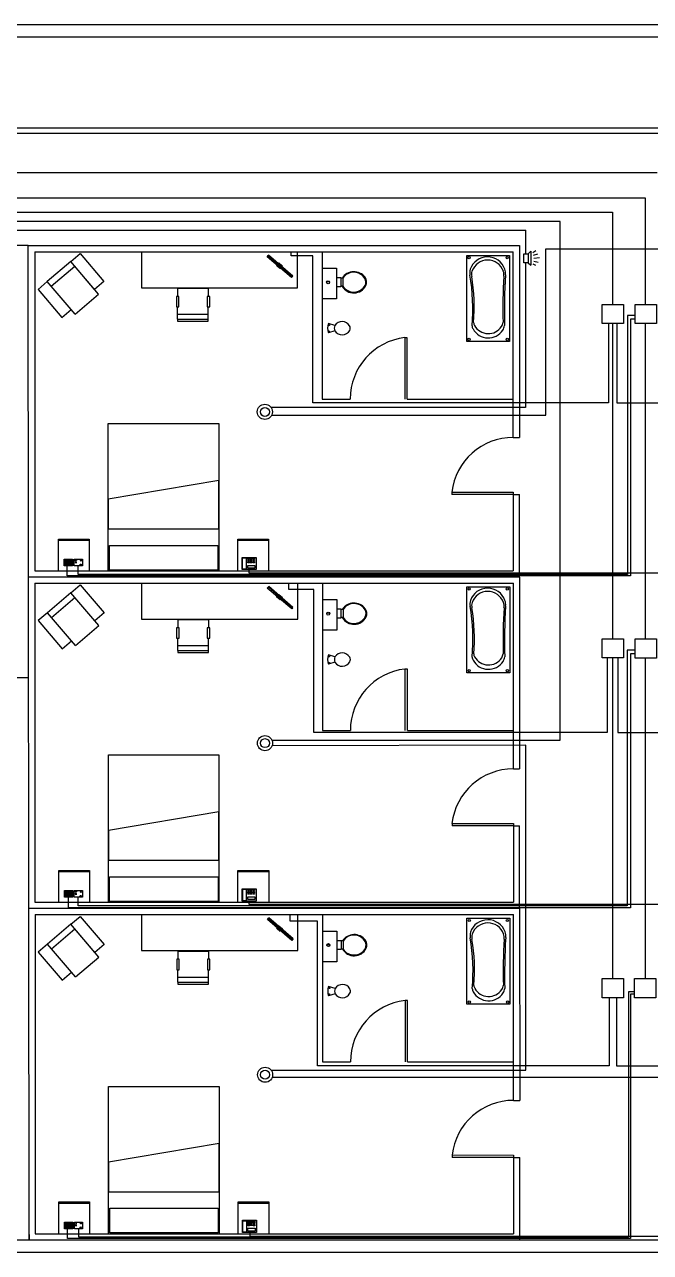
# Model space of a CAD drawing. Header units: millimetres. Extents: x -394 to 2856, y -285 to 1904.
# Drawn here: x 941 to 1912, y 0 to 1904 of the extents above; entities that cross this region are included whole.
import ezdxf

# ---------------------------------------------------------------- set-up
doc = ezdxf.new("R2010")
doc.units = ezdxf.units.MM
for name, color, linetype in [("Alarma d'incendis", 1, 'Continuous'), ('Antena', 2, 'Continuous'), ('Megafonía', 3, 'Continuous'), ('Teléfons', 4, 'Continuous')]:
    doc.layers.add(name, color=color, linetype=linetype)

msp = doc.modelspace()

# ---------------------------------------------------------------- linework, layer by layer
for p, q in [((0, 1904.2), (2856.3, 1904.2)), ((19, 1885.2), (2837.3, 1885.2)), ((946.9, 1561.5), (488.3, 1561.5)), ((948.2, 19), (946.9, 1561.5)), ((946.9, 1561.5), (1708.6, 1561.5)), ((1708.6, 1561.5), (1708.6, 1263.8)), ((956.9, 1551.9), (1699.1, 1551.9)), ((956.9, 1551.9), (956.9, 1056.8)), ((1012.7, 1536.9), (1027.2, 1549.2)), ((1027.2, 1549.2), (1064.2, 1505.7)), ((1122.3, 1551.9), (1122.3, 1496.1)), ((1364.5, 1496.1), (1364.5, 1551.9)), ((1402.9, 1551.9), (1402.9, 1323.4)), ((1626.8, 1412.9), (1626.8, 1546.2)), ((1626.8, 1546.2), (1693.4, 1546.2)), ((1693.4, 1546.2), (1693.4, 1412.9)), ((1699.1, 1263.8), (1699.1, 1551.9)), ((1012.7, 1536.9), (976.4, 1506)), ((982.6, 1498.7), (1018.9, 1529.6)), ((1049.7, 1493.4), (1012.7, 1536.9)), ((1055.9, 1486.1), (1012.7, 1536.9)), ((1402.9, 1526.4), (1425, 1526.4)), ((1425, 1526.4), (1425, 1478.9)), ((976.4, 1506), (962, 1493.6)), ((1019.7, 1455.2), (976.4, 1506)), ((1064.2, 1505.7), (1049.7, 1493.4)), ((1409.9, 1505.7), (1414, 1505.7)), ((1425, 1512), (1431.6, 1512)), ((1431.6, 1512), (1431.6, 1497.6)), ((1434.8, 1511), (1431.6, 1511)), ((1434.8, 1511), (1434.8, 1498.4)), ((962, 1493.6), (999, 1450.1)), ((1019.7, 1455.2), (1055.9, 1486.1)), ((1122.3, 1496.1), (1364.5, 1496.1)), ((1226, 1494.8), (1178.4, 1494.8)), ((1178.4, 1494.8), (1178.4, 1482.7)), ((1226, 1494.8), (1226, 1482.7)), ((1431.6, 1497.6), (1425, 1497.6)), ((1434.8, 1498.4), (1431.6, 1498.4)), ((1180.6, 1482.7), (1176.7, 1482.7)), ((1176.7, 1482.7), (1176.7, 1466.5)), ((1176.7, 1466.5), (1180.6, 1466.5)), ((1178.4, 1447.2), (1178.4, 1466.5)), ((1180.6, 1466.5), (1180.6, 1482.7)), ((1228.2, 1482.7), (1224.3, 1482.7)), ((1224.3, 1482.7), (1224.3, 1466.5)), ((1224.3, 1466.5), (1228.2, 1466.5)), ((1226, 1447.2), (1226, 1466.5)), ((1228.2, 1466.5), (1228.2, 1482.7)), ((1425, 1478.9), (1402.9, 1478.9)), ((999, 1450.1), (1013.5, 1462.5)), ((1178.4, 1455), (1226, 1455)), ((1178.4, 1447.2), (1226, 1447.2)), ((1178.4, 1447.2), (1178.4, 1444.3)), ((1178.4, 1444.3), (1226, 1444.3)), ((1226, 1444.3), (1226, 1447.2)), ((1422.3, 1437.5), (1412.3, 1440.5)), ((1422.3, 1429.1), (1412.3, 1426)), ((1530.9, 1418.6), (1530.9, 1323.4)), ((1534.7, 1418.6), (1530.9, 1418.6)), ((1534.7, 1323.4), (1534.7, 1418.6)), ((1693.4, 1412.9), (1626.8, 1412.9)), ((1402.9, 1323.4), (1446.3, 1323.4)), ((1534.7, 1323.4), (1699.3, 1323.4)), ((1070.9, 1056.8), (1070.9, 1285.4)), ((1070.9, 1285.4), (1242.3, 1285.4)), ((1242.3, 1285.4), (1242.3, 1056.8)), ((1699.1, 1263.8), (1708.6, 1263.8)), ((1242.3, 1197.1), (1070.9, 1168)), ((1242.3, 1122), (1242.3, 1197.1)), ((1070.9, 1168), (1070.9, 1122)), ((1603.9, 1179.2), (1603.9, 1175.3)), ((1603.9, 1179.2), (1699.1, 1179.1)), ((1699.1, 1175.3), (1603.9, 1175.3)), ((1699.1, 1179.1), (1699.1, 1056.8)), ((1699.1, 1175.3), (1708.6, 1175.3)), ((1708.6, 1047.3), (1708.6, 1175.3)), ((993.8, 1104.5), (993.8, 1106.4)), ((993.8, 1106.4), (1041.4, 1106.4)), ((993.8, 1056.8), (993.8, 1104.5)), ((993.8, 1104.5), (1041.4, 1104.5)), ((1041.4, 1106.4), (1041.4, 1104.5)), ((1041.4, 1104.5), (1041.4, 1056.8)), ((1070.9, 1122), (1242.3, 1122)), ((1271.9, 1104.5), (1271.9, 1106.4)), ((1271.9, 1106.4), (1319.5, 1106.4)), ((1271.9, 1056.8), (1271.9, 1104.5)), ((1271.9, 1104.5), (1319.5, 1104.5)), ((1319.5, 1106.4), (1319.5, 1104.5)), ((1319.5, 1104.5), (1319.5, 1056.8)), ((1072.7, 1058.2), (1072.7, 1096.5)), ((1072.7, 1096.5), (1241.1, 1096.5)), ((1241.1, 1096.5), (1241.1, 1058.2)), ((1708.6, 1047.3), (947.4, 1047.3)), ((956.9, 1056.8), (1699.1, 1056.8)), ((1241.1, 1058.2), (1073.1, 1058.2)), ((1708.6, 1047.3), (1708.8, 749.9)), ((957.1, 1038.1), (1699.3, 1038.1)), ((957.1, 1038.1), (957.1, 543)), ((1012.9, 1023), (1027.4, 1035.3)), ((1027.4, 1035.3), (1064.4, 991.9)), ((1122.5, 1038.1), (1122.5, 982.3)), ((1364.7, 982.3), (1364.7, 1038.1)), ((1403.1, 1038.1), (1403.1, 809.6)), ((1626.9, 899.1), (1626.9, 1032.4)), ((1626.9, 1032.4), (1693.6, 1032.4)), ((1693.6, 1032.4), (1693.6, 899.1)), ((1699.3, 749.9), (1699.3, 1038.1)), ((1012.9, 1023), (976.6, 992.1)), ((982.8, 984.9), (1019, 1015.7)), ((1049.9, 979.5), (1012.9, 1023)), ((1056.1, 972.3), (1012.9, 1023)), ((1403.1, 1012.5), (1425.2, 1012.5)), ((1425.2, 1012.5), (1425.2, 965.1)), ((976.6, 992.1), (962.2, 979.8)), ((1019.9, 941.4), (976.6, 992.1)), ((1064.4, 991.9), (1049.9, 979.5)), ((1410.1, 991.8), (1414.2, 991.9)), ((1425.2, 998.1), (1431.8, 998.1)), ((1431.8, 998.1), (1431.8, 983.7)), ((1435, 997.1), (1431.8, 997.1)), ((1435, 997.1), (1435, 984.5)), ((962.2, 979.8), (999.2, 936.3)), ((1019.9, 941.4), (1056.1, 972.3)), ((1122.5, 982.3), (1364.7, 982.3)), ((1226.2, 980.9), (1178.6, 980.9)), ((1178.6, 980.9), (1178.6, 968.9)), ((1226.2, 980.9), (1226.2, 968.9)), ((1431.8, 983.7), (1425.2, 983.7)), ((1435, 984.5), (1431.8, 984.5)), ((1180.8, 968.9), (1176.9, 968.9)), ((1176.9, 968.9), (1176.9, 952.7)), ((1176.9, 952.7), (1180.8, 952.7)), ((1178.6, 933.3), (1178.6, 952.7)), ((1180.8, 952.7), (1180.8, 968.9)), ((1228.4, 968.9), (1224.5, 968.9)), ((1224.5, 968.9), (1224.5, 952.7)), ((1224.5, 952.7), (1228.4, 952.7)), ((1226.2, 933.3), (1226.2, 952.7)), ((1228.4, 952.7), (1228.4, 968.9)), ((1425.2, 965.1), (1403.1, 965.1)), ((999.2, 936.3), (1013.7, 948.6)), ((1178.6, 941.1), (1226.2, 941.1)), ((1178.6, 933.3), (1226.2, 933.3)), ((1178.6, 933.3), (1178.6, 930.5)), ((1226.2, 930.5), (1226.2, 933.3)), ((1178.6, 930.5), (1226.2, 930.5)), ((1422.5, 923.6), (1412.5, 926.7)), ((1422.5, 915.2), (1412.5, 912.2)), ((1531.1, 904.8), (1531.1, 809.6)), ((1534.9, 904.8), (1531.1, 904.8)), ((1534.9, 809.6), (1534.9, 904.8)), ((1693.6, 899.1), (1626.9, 899.1)), ((488.3, 891.2), (947.5, 891.5)), ((1403.1, 809.6), (1446.5, 809.6)), ((1534.9, 809.6), (1699.5, 809.6)), ((1071.1, 543), (1071.1, 771.5)), ((1071.1, 771.5), (1242.5, 771.5)), ((1242.5, 771.5), (1242.5, 543)), ((1699.3, 749.9), (1708.8, 749.9)), ((1242.5, 683.2), (1071.1, 654.1)), ((1242.5, 608.2), (1242.5, 683.2)), ((1071.1, 654.1), (1071.1, 608.2)), ((1604.1, 665.3), (1604.1, 661.5)), ((1604.1, 665.3), (1699.3, 665.3)), ((1699.3, 661.5), (1604.1, 661.5)), ((1699.3, 665.3), (1699.3, 543)), ((1699.3, 661.5), (1708.8, 661.5)), ((1708.9, 533.2), (1708.8, 661.5)), ((994, 590.6), (994, 592.5)), ((994, 592.5), (1041.6, 592.5)), ((994, 543), (994, 590.6)), ((994, 590.6), (1041.6, 590.6)), ((1041.6, 592.5), (1041.6, 590.6)), ((1041.6, 590.6), (1041.6, 543)), ((1071.1, 608.2), (1242.5, 608.2)), ((1272.1, 590.6), (1272.1, 592.5)), ((1272.1, 592.5), (1319.7, 592.5)), ((1272.1, 543), (1272.1, 590.6)), ((1272.1, 590.6), (1319.7, 590.6)), ((1319.7, 592.5), (1319.7, 590.6)), ((1319.7, 590.6), (1319.7, 543)), ((1072.9, 544.3), (1072.9, 582.6)), ((1072.9, 582.6), (1241.3, 582.6)), ((1241.3, 582.6), (1241.3, 544.3)), ((1708.9, 533.2), (947.8, 533.2)), ((957.1, 543), (1699.3, 543)), ((1241.3, 544.3), (1073.3, 544.3)), ((1708.9, 533.2), (1709, 235.8)), ((957.3, 523.9), (1699.5, 523.9)), ((957.3, 523.9), (957.3, 28.8)), ((1013.1, 508.9), (1027.6, 521.2)), ((1027.6, 521.2), (1064.6, 477.7)), ((1122.7, 523.9), (1122.7, 468.1)), ((1364.9, 468.1), (1364.9, 523.9)), ((1403.3, 523.9), (1403.3, 295.4)), ((1627.1, 384.9), (1627.1, 518.2)), ((1627.1, 518.2), (1693.8, 518.2)), ((1693.8, 518.2), (1693.8, 384.9)), ((1699.5, 235.8), (1699.5, 523.9)), ((1013.1, 508.9), (976.8, 478)), ((983, 470.7), (1019.2, 501.6)), ((1050.1, 465.4), (1013.1, 508.9)), ((1056.3, 458.1), (1013.1, 508.9)), ((1403.3, 498.4), (1425.4, 498.4)), ((1425.4, 498.4), (1425.4, 450.9)), ((976.8, 478), (962.4, 465.6)), ((1020.1, 427.3), (976.8, 478)), ((1064.6, 477.7), (1050.1, 465.4)), ((1410.3, 477.7), (1414.4, 477.7)), ((1425.4, 484), (1432, 484)), ((1432, 484), (1432, 469.6)), ((1435.2, 483), (1432, 483)), ((1435.2, 483), (1435.2, 470.4)), ((962.4, 465.6), (999.4, 422.1)), ((1020.1, 427.3), (1056.3, 458.1)), ((1122.7, 468.1), (1364.9, 468.1)), ((1226.4, 466.8), (1178.8, 466.8)), ((1178.8, 466.8), (1178.8, 454.7)), ((1226.4, 466.8), (1226.4, 454.7)), ((1432, 469.6), (1425.4, 469.6)), ((1435.2, 470.4), (1432, 470.4)), ((1181, 454.7), (1177.1, 454.7)), ((1177.1, 454.7), (1177.1, 438.5)), ((1177.1, 438.5), (1181, 438.5)), ((1178.8, 419.2), (1178.8, 438.5)), ((1181, 438.5), (1181, 454.7)), ((1228.6, 454.7), (1224.7, 454.7)), ((1224.7, 454.7), (1224.7, 438.5)), ((1224.7, 438.5), (1228.6, 438.5)), ((1226.4, 419.2), (1226.4, 438.5)), ((1228.6, 438.5), (1228.6, 454.7)), ((1425.4, 450.9), (1403.3, 450.9)), ((999.4, 422.1), (1013.9, 434.5)), ((1178.8, 427), (1226.4, 427)), ((1178.8, 419.2), (1226.4, 419.2)), ((1178.8, 419.2), (1178.8, 416.3)), ((1226.4, 416.3), (1226.4, 419.2)), ((1178.8, 416.3), (1226.4, 416.3)), ((1422.7, 409.5), (1412.7, 412.5)), ((1422.7, 401.1), (1412.7, 398)), ((1531.3, 390.7), (1531.3, 295.4)), ((1535.1, 390.7), (1531.3, 390.7)), ((1535.1, 295.4), (1535.1, 390.7)), ((1693.8, 384.9), (1627.1, 384.9)), ((1403.3, 295.4), (1446.7, 295.4)), ((1535.1, 295.4), (1699.7, 295.4)), ((1071.3, 28.8), (1071.3, 257.4)), ((1071.3, 257.4), (1242.7, 257.4)), ((1242.7, 257.4), (1242.7, 28.8)), ((1699.5, 235.8), (1709, 235.8)), ((1242.7, 169.1), (1071.3, 140)), ((1242.7, 94), (1242.7, 169.1)), ((1071.3, 140), (1071.3, 94)), ((1604.3, 151.2), (1604.3, 147.3)), ((1604.3, 151.2), (1699.5, 151.1)), ((1699.5, 147.3), (1604.3, 147.3)), ((1699.5, 151.1), (1699.5, 28.8)), ((1699.5, 147.3), (1709, 147.3)), ((1709, 19), (1709, 147.3)), ((994.2, 76.5), (994.2, 78.4)), ((994.2, 78.4), (1041.8, 78.4)), ((994.2, 28.8), (994.2, 76.5)), ((994.2, 76.5), (1041.8, 76.5)), ((1041.8, 78.4), (1041.8, 76.5)), ((1041.8, 76.5), (1041.8, 28.8)), ((1071.3, 94), (1242.7, 94)), ((1272.3, 76.5), (1272.3, 78.4)), ((1272.3, 78.4), (1319.9, 78.4)), ((1272.3, 28.8), (1272.3, 76.5)), ((1272.3, 76.5), (1319.9, 76.5)), ((1319.9, 78.4), (1319.9, 76.5)), ((1319.9, 76.5), (1319.9, 28.8)), ((1073.1, 30.2), (1073.1, 68.5)), ((1073.1, 68.5), (1241.5, 68.5)), ((1241.5, 68.5), (1241.5, 30.2)), ((2837.3, 19), (292.2, 19)), ((948.2, 27.9), (948.2, 18.4)), ((957.3, 28.8), (1699.5, 28.8)), ((1241.5, 30.2), (1073.5, 30.2)), ((2856.3, 0), (292.2, 0))]:
    msp.add_line(p, q)
for centre, radius in [((1630.5, 1542.8), 1.77), ((1689.6, 1542.8), 1.77), ((1411.9, 1504.6), 2.39), ((1413.3, 1428.4), 0.591), ((1413.5, 1437.9), 0.591), ((1630.5, 1416.2), 1.77), ((1689.8, 1416.2), 1.77), ((1630.7, 1029), 1.77), ((1689.8, 1029), 1.77), ((1412.1, 990.7), 2.39), ((1413.5, 914.5), 0.591), ((1413.7, 924.1), 0.591), ((1630.7, 902.3), 1.77), ((1690, 902.3), 1.77), ((1630.9, 514.8), 1.77), ((1690, 514.8), 1.77), ((1412.3, 476.6), 2.39), ((1413.7, 400.4), 0.591), ((1413.9, 409.9), 0.591), ((1630.9, 388.2), 1.77), ((1690.2, 388.2), 1.77)]:
    msp.add_circle(centre, radius)
for centre, radius, start, end in [((1659.2, 1515.4), 28.5, 19.8251, 160.8423), ((1651.8, 1519.5), 20.2, 164.9524, 190.625), ((1659.4, 1513.2), 25.8, 19.8251, 160.8423), ((1666.9, 1518.6), 20.2, 353.0736, 18.7462), ((1451.9, 1499.1), 21.8, 37.0523, 146.9015), ((1451.7, 1499.9), 20.2, 30.9934, 146.788), ((1458.8, 1504.7), 11.7, 334.0962, 29.0126), ((1459.1, 1504.8), 12.6, 335.8135, 36.1248), ((1328.7, 1464.3), 307.6, 354.9384, 9.6378), ((1652.6, 1516.9), 18.3, 164.9524, 190.625), ((1359.4, 1466.8), 279.2, 354.9384, 9.6378), ((2484, 1464.3), 801, 176.4549, 181.5648), ((1666.3, 1516), 18.3, 353.0736, 18.7462), ((2567.7, 1461.6), 882.5, 176.4549, 181.5648), ((1451.8, 1508.9), 20.9, 210.0742, 333.7518), ((1451.7, 1509.5), 20.2, 213.212, 330.6533), ((1430.7, 1433.3), 19.8, 158.5465, 201.4535), ((1432.3, 1433.3), 10.8, 157.1226, 202.8774), ((1433.6, 1430.1), 13.5, 30.9934, 146.788), ((1433.6, 1436.5), 13.5, 213.212, 330.6533), ((1438.4, 1433.3), 7.81, 334.0962, 29.0126), ((1645.2, 1437.6), 10.1, 182.5978, 212.7664), ((1660.4, 1445.3), 27.1, 209.0034, 326.5576), ((1646.7, 1442.6), 9.18, 182.5978, 212.7664), ((1660.4, 1449.5), 24.6, 209.0034, 326.5576), ((1663.5, 1446), 20.1, 330.0797, 349.8298), ((1663.8, 1441.4), 22.1, 330.0797, 349.8298), ((1541.9, 1323.6), 95.7, 96.6336, 180.1004), ((1698.9, 1168.1), 95.7, 89.8996, 173.3664), ((1659.4, 1001.6), 28.5, 19.8251, 160.8423), ((1652, 1005.7), 20.2, 164.9524, 190.625), ((1659.6, 999.3), 25.8, 19.8251, 160.8423), ((1667.1, 1004.7), 20.2, 353.0736, 18.7462), ((1452.1, 985.2), 21.8, 37.0523, 146.9015), ((1451.9, 986.1), 20.2, 30.9934, 146.788), ((1459, 990.8), 11.7, 334.0962, 29.0126), ((1459.3, 990.9), 12.6, 335.8135, 36.1248), ((1328.9, 950.5), 307.6, 354.9384, 9.6378), ((1652.8, 1003), 18.3, 164.9524, 190.625), ((1359.6, 952.9), 279.2, 354.9384, 9.6378), ((2484.2, 950.4), 801, 176.4549, 181.5648), ((1666.5, 1002.2), 18.3, 353.0736, 18.7462), ((2567.9, 947.7), 882.5, 176.4549, 181.5648), ((1452, 995), 20.9, 210.0742, 333.7518), ((1451.9, 995.6), 20.2, 213.212, 330.6533), ((1430.9, 919.4), 19.8, 158.5465, 201.4535), ((1432.5, 919.4), 10.8, 157.1226, 202.8774), ((1433.8, 916.2), 13.5, 30.9934, 146.788), ((1433.8, 922.6), 13.5, 213.212, 330.6533), ((1438.6, 919.4), 7.81, 334.0962, 29.0126), ((1645.4, 923.8), 10.1, 182.5978, 212.7664), ((1660.6, 931.4), 27.1, 209.0034, 326.5576), ((1646.9, 928.7), 9.18, 182.5978, 212.7664), ((1660.6, 935.6), 24.6, 209.0034, 326.5576), ((1663.7, 932.1), 20.1, 330.0797, 349.8298), ((1664, 927.5), 22.1, 330.0797, 349.8298), ((1542.1, 809.7), 95.7, 96.6336, 180.1004), ((1699.1, 654.2), 95.7, 89.8996, 173.3664), ((1659.6, 487.4), 28.5, 19.8251, 160.8423), ((1652.2, 491.5), 20.2, 164.9524, 190.625), ((1659.8, 485.2), 25.8, 19.8251, 160.8423), ((1667.3, 490.6), 20.2, 353.0736, 18.7462), ((1452.3, 471.1), 21.8, 37.0523, 146.9015), ((1452.1, 471.9), 20.2, 30.9934, 146.788), ((1459.2, 476.7), 11.7, 334.0962, 29.0126), ((1459.5, 476.8), 12.6, 335.8135, 36.1248), ((1329.1, 436.3), 307.6, 354.9384, 9.6378), ((1653, 488.9), 18.3, 164.9524, 190.625), ((1359.8, 438.8), 279.2, 354.9384, 9.6378), ((2484.4, 436.3), 801, 176.4549, 181.5648), ((1666.7, 488), 18.3, 353.0736, 18.7462), ((2568.1, 433.6), 882.5, 176.4549, 181.5648), ((1452.2, 480.9), 20.9, 210.0742, 333.7518), ((1452.1, 481.5), 20.2, 213.212, 330.6533), ((1431.1, 405.3), 19.8, 158.5465, 201.4535), ((1432.7, 405.3), 10.8, 157.1226, 202.8774), ((1434, 402.1), 13.5, 30.9934, 146.788), ((1434, 408.5), 13.5, 213.212, 330.6533), ((1438.8, 405.3), 7.81, 334.0962, 29.0126), ((1645.6, 409.6), 10.1, 182.5978, 212.7664), ((1660.8, 417.3), 27.1, 209.0034, 326.5576), ((1647.1, 414.6), 9.18, 182.5978, 212.7664), ((1660.8, 421.5), 24.6, 209.0034, 326.5576), ((1663.9, 418), 20.1, 330.0797, 349.8298), ((1664.2, 413.4), 22.1, 330.0797, 349.8298), ((1542.3, 295.6), 95.7, 96.6336, 180.1004), ((1699.3, 140.1), 95.7, 89.8996, 173.3664)]:
    msp.add_arc(centre, radius, start, end)
at = {"layer": "Alarma d'incendis"}
for p, q in [((1771.8, 1599), (850.6, 1599)), ((869.4, 1585.6), (1718.8, 1585.6)), ((1718.8, 1548.9), (1718.8, 1585.6)), ((1771.8, 794.2), (1771.8, 1599)), ((1722.3, 1548.9), (1726.3, 1552.8)), ((1726.3, 1552.8), (1726.3, 1530.9)), ((1729.5, 1550.5), (1733.9, 1553.7)), ((1730.3, 1546.6), (1737.4, 1548.7)), ((1730.8, 1542), (1739.7, 1543)), ((1749.7, 1298.5), (1749.7, 1556.5)), ((1749.7, 1556.5), (2063.4, 1556.5)), ((1718.2, 1534.8), (1718.2, 1310.3)), ((1722.3, 1534.8), (1726.3, 1530.9)), ((1729.3, 1533.1), (1733.6, 1531)), ((1730.9, 1537.2), (1737.9, 1535.7)), ((1718.2, 1310.3), (1323.4, 1310.3)), ((1324.4, 1298.5), (1749.7, 1298.5)), ((1324.8, 794.2), (1771.8, 794.2)), ((1718.5, 786.5), (1325, 785.8)), ((1718.5, 282.7), (1718.5, 786.5)), ((1323.5, 282.7), (1718.5, 282.7)), ((2459, 271.5), (1325.2, 271.5))]:
    msp.add_line(p, q, dxfattribs=at)
msp.add_lwpolyline([(1715.3, 1548.9), (1722.3, 1548.9), (1722.3, 1534.8), (1715.3, 1534.8)], close=True, dxfattribs=at)
for centre, radius in [((1313.8, 1303.6), 11.7), ((1313.8, 1303.6), 6.98), ((1314, 789.8), 11.7), ((1314, 789.8), 6.98), ((1314.2, 275.6), 11.7), ((1314.2, 275.6), 6.98)]:
    msp.add_circle(centre, radius, dxfattribs=at)
at = {"layer": 'Antena'}
for p, q in [((621.5, 1613.1), (1853, 1613.1)), ((1853, 1613.1), (1853, 1470.2)), ((1354.5, 1545.5), (1354.5, 1551.9)), ((1388, 1545.5), (1354.5, 1545.5)), ((1388, 1317.6), (1388, 1545.5)), ((1846.6, 1440.4), (1846.6, 1317.6)), ((1853, 1440.4), (1853, 951.8)), ((1859.5, 1440.4), (1859.5, 1317.6)), ((1846.6, 1317.6), (1388, 1317.6)), ((1859.5, 1317.6), (2394.8, 1317.6)), ((1350.8, 1028.1), (1350.8, 1038.1)), ((1389.8, 1028.1), (1350.8, 1028.1)), ((1389.8, 806.1), (1389.8, 1028.1)), ((1844.6, 922), (1844.6, 806.1)), ((1853, 922), (1853, 424.8)), ((1861.5, 922), (1861.5, 806.1)), ((1844.6, 806.1), (1389.8, 806.1)), ((1861.5, 806.1), (2392.3, 806.1)), ((1353.1, 513.9), (1353.1, 523.9)), ((1395.2, 513.9), (1353.1, 513.9)), ((1395.2, 289.2), (1395.2, 513.9)), ((1847.7, 395), (1847.7, 289.2)), ((1859.2, 395), (1859.2, 289.2)), ((1847.7, 289.2), (1395.2, 289.2)), ((1859.2, 289.2), (2396.7, 289.2))]:
    msp.add_line(p, q, dxfattribs=at)
for points in [[(1319.1, 1546.1), (1356.7, 1513.7), (1355.2, 1511.9), (1317.3, 1544.1)], [(1319.1, 1546.1), (1356.7, 1513.7), (1357.2, 1514.2), (1319.5, 1546.7)], [(1332.5, 1531.2), (1337.8, 1526.7), (1337.1, 1525.9), (1331.8, 1530.4)], [(1335.3, 1534.5), (1340.6, 1529.9), (1339.9, 1529.1), (1334.6, 1533.7)], [(1836.9, 1470.2), (1869.8, 1470.2), (1869.8, 1440.4), (1836.9, 1440.4)], [(1319.3, 1032.3), (1356.9, 999.9), (1355.4, 998), (1317.5, 1030.2)], [(1319.3, 1032.3), (1356.9, 999.8), (1357.4, 1000.4), (1319.7, 1032.8)], [(1332.7, 1017.3), (1338, 1012.8), (1337.3, 1012), (1332, 1016.5)], [(1335.5, 1020.6), (1340.8, 1016.1), (1340.1, 1015.3), (1334.8, 1019.8)], [(1836.9, 951.8), (1869.8, 951.8), (1869.8, 922), (1836.9, 922)], [(1319.5, 518.2), (1357.1, 485.7), (1355.6, 483.9), (1317.7, 516.1)], [(1319.5, 518.2), (1357.1, 485.7), (1357.6, 486.2), (1319.9, 518.7)], [(1332.9, 503.2), (1338.2, 498.7), (1337.5, 497.9), (1332.2, 502.4)], [(1335.7, 506.5), (1341, 501.9), (1340.3, 501.1), (1335, 505.7)], [(1836.9, 424.8), (1869.8, 424.8), (1869.8, 395), (1836.9, 395)]]:
    msp.add_lwpolyline(points, close=True, dxfattribs=at)
at = {"layer": 'Megafonía'}
for p, q in [((705.6, 1635.4), (1903.6, 1635.4)), ((1903.6, 1635.4), (1903.6, 1470.2)), ((1888.1, 1452.9), (1876.3, 1452.9)), ((1876.3, 1452.9), (1876.3, 1051.5)), ((1888.1, 1447.5), (1881.1, 1447.5)), ((1881.1, 1447.5), (1881.1, 1049.3)), ((1903.6, 1440.4), (1903.6, 951.5)), ((1020.9, 1072.2), (1019.4, 1070.5)), ((1019.4, 1070.5), (1020.9, 1070.5)), ((1020.9, 1068.7), (1019.4, 1070.4)), ((1019.4, 1070.4), (1020.9, 1070.4)), ((1020.9, 1070.5), (1020.9, 1072.2)), ((1020.9, 1070.4), (1020.9, 1068.7)), ((1007.2, 1049.3), (1007.2, 1064.7)), ((1881.1, 1049.3), (1007.2, 1049.3)), ((1024, 1051.5), (1024, 1064.7)), ((1876.3, 1051.5), (1024, 1051.5)), ((1888.1, 933.8), (1875.6, 933.8)), ((1875.6, 933.8), (1875.6, 537.7)), ((1888.1, 928.2), (1880.8, 928.2)), ((1880.8, 928.2), (1880.8, 534.6)), ((1903.6, 921.7), (1903.6, 424.8)), ((1021.1, 558.3), (1019.6, 556.6)), ((1019.6, 556.6), (1021.1, 556.6)), ((1021.1, 554.8), (1019.6, 556.5)), ((1019.6, 556.5), (1021.1, 556.5)), ((1021.1, 556.6), (1021.1, 558.3)), ((1021.1, 556.5), (1021.1, 554.8)), ((1009.1, 534.6), (1009.1, 550.8)), ((1880.8, 534.6), (1009.1, 534.6)), ((1024, 537.7), (1024, 550.8)), ((1875.6, 537.7), (1024, 537.7)), ((1887.1, 404.3), (1877.8, 404.3)), ((1877.8, 404.3), (1877.8, 23.7)), ((1887.1, 400.6), (1880.7, 400.6)), ((1880.7, 400.6), (1880.7, 21.8)), ((1021.3, 44.2), (1019.8, 42.5)), ((1019.8, 42.5), (1021.3, 42.5)), ((1021.3, 40.7), (1019.8, 42.4)), ((1019.8, 42.4), (1021.3, 42.4)), ((1021.3, 42.5), (1021.3, 44.2)), ((1021.3, 42.4), (1021.3, 40.7)), ((1007.8, 21.8), (1007.8, 36.7)), ((1880.7, 21.8), (1007.8, 21.8)), ((1025.1, 23.7), (1025.1, 36.7)), ((1877.8, 23.7), (1025.1, 23.7))]:
    msp.add_line(p, q, dxfattribs=at)
for points in [[(1888.1, 1470.2), (1921, 1470.2), (1921, 1440.4), (1888.1, 1440.4)], [(1002.7, 1075), (1015.6, 1075), (1015.6, 1064.7), (1002.7, 1064.7)], [(1017.9, 1075), (1030.8, 1075), (1030.8, 1064.7), (1017.9, 1064.7)], [(1019, 1073.5), (1019.4, 1073.5), (1019.4, 1073.2), (1019, 1073.2)], [(1019.7, 1073.5), (1020.1, 1073.5), (1020.1, 1073.2), (1019.7, 1073.2)], [(1020.4, 1073.5), (1020.8, 1073.5), (1020.8, 1073.2), (1020.4, 1073.2)], [(1021.2, 1073.5), (1021.6, 1073.5), (1021.6, 1073.2), (1021.2, 1073.2)], [(1888.1, 951.5), (1921, 951.5), (1921, 921.7), (1888.1, 921.7)], [(1002.9, 561.1), (1015.8, 561.1), (1015.8, 550.8), (1002.9, 550.8)], [(1018.1, 561.1), (1031, 561.1), (1031, 550.8), (1018.1, 550.8)], [(1019.2, 559.7), (1019.6, 559.7), (1019.6, 559.3), (1019.2, 559.3)], [(1019.9, 559.7), (1020.3, 559.7), (1020.3, 559.3), (1019.9, 559.3)], [(1020.6, 559.7), (1021, 559.7), (1021, 559.3), (1020.6, 559.3)], [(1021.4, 559.7), (1021.8, 559.7), (1021.8, 559.3), (1021.4, 559.3)], [(1887.1, 424.8), (1920.1, 424.8), (1920.1, 395), (1887.1, 395)], [(1003.1, 47), (1016, 47), (1016, 36.7), (1003.1, 36.7)], [(1018.3, 47), (1031.2, 47), (1031.2, 36.7), (1018.3, 36.7)], [(1019.4, 45.5), (1019.8, 45.5), (1019.8, 45.2), (1019.4, 45.2)], [(1020.1, 45.5), (1020.5, 45.5), (1020.5, 45.2), (1020.1, 45.2)], [(1020.8, 45.5), (1021.2, 45.5), (1021.2, 45.2), (1020.8, 45.2)], [(1021.6, 45.5), (1022, 45.5), (1022, 45.2), (1021.6, 45.2)]]:
    msp.add_lwpolyline(points, close=True, dxfattribs=at)
for centre, radius in [((1003.9, 1073.8), 0.363), ((1003.9, 1072.9), 0.363), ((1003.9, 1072), 0.363), ((1003.9, 1071), 0.363), ((1003.9, 1070), 0.363), ((1003.9, 1069), 0.363), ((1003.9, 1068), 0.363), ((1003.9, 1067), 0.363), ((1003.9, 1066.1), 0.363), ((1004.9, 1073.8), 0.363), ((1004.9, 1072.9), 0.363), ((1004.9, 1071.9), 0.363), ((1004.9, 1071), 0.363), ((1004.9, 1070.1), 0.363), ((1004.8, 1069), 0.363), ((1004.9, 1068), 0.363), ((1004.9, 1067.1), 0.363), ((1004.8, 1066.1), 0.363), ((1005.9, 1069), 0.363), ((1005.9, 1066.1), 0.363), ((1005.9, 1073.8), 0.363), ((1005.9, 1072.9), 0.363), ((1005.9, 1072), 0.363), ((1005.9, 1071), 0.363), ((1005.9, 1070.1), 0.363), ((1005.9, 1068), 0.363), ((1005.9, 1067.1), 0.363), ((1007, 1073.8), 0.363), ((1007, 1073), 0.363), ((1007, 1072), 0.363), ((1007, 1071), 0.363), ((1007, 1070.1), 0.363), ((1006.9, 1069), 0.363), ((1007, 1068), 0.363), ((1007, 1067.1), 0.363), ((1006.9, 1066.1), 0.363), ((1007.9, 1073.8), 0.363), ((1007.9, 1073), 0.363), ((1007.9, 1072), 0.363), ((1007.9, 1071.1), 0.363), ((1007.9, 1070), 0.363), ((1007.9, 1069), 0.363), ((1007.9, 1068), 0.363), ((1007.9, 1067), 0.363), ((1007.9, 1066.1), 0.363), ((1008.9, 1073.8), 0.363), ((1008.9, 1072.9), 0.363), ((1008.9, 1072), 0.363), ((1008.9, 1071), 0.363), ((1008.9, 1070.1), 0.363), ((1008.9, 1069), 0.363), ((1008.9, 1068), 0.363), ((1008.9, 1067.1), 0.363), ((1008.9, 1066.1), 0.363), ((1009.8, 1069), 0.363), ((1009.8, 1066.1), 0.363), ((1009.8, 1073.8), 0.363), ((1009.8, 1072.9), 0.363), ((1009.8, 1072), 0.363), ((1009.8, 1071), 0.363), ((1009.8, 1070.1), 0.363), ((1009.8, 1068.1), 0.363), ((1009.8, 1067.1), 0.363), ((1010.8, 1073.8), 0.363), ((1010.8, 1072.9), 0.363), ((1010.8, 1072), 0.363), ((1010.8, 1071), 0.363), ((1010.8, 1070.1), 0.363), ((1010.7, 1069), 0.363), ((1010.8, 1068.1), 0.363), ((1010.8, 1067.1), 0.363), ((1010.7, 1066.1), 0.363), ((1011.6, 1073.8), 0.363), ((1011.6, 1072.9), 0.363), ((1011.6, 1072), 0.363), ((1011.6, 1071), 0.363), ((1011.6, 1070.1), 0.363), ((1011.6, 1069), 0.363), ((1011.6, 1068.1), 0.363), ((1011.6, 1067.1), 0.363), ((1011.6, 1066.1), 0.363), ((1012.5, 1069), 0.363), ((1012.5, 1066.1), 0.363), ((1012.6, 1073.8), 0.363), ((1012.6, 1072.9), 0.363), ((1012.6, 1072), 0.363), ((1012.6, 1071), 0.363), ((1012.6, 1070.1), 0.363), ((1012.6, 1068.1), 0.363), ((1012.6, 1067.1), 0.363), ((1013.6, 1073.8), 0.363), ((1013.6, 1072.9), 0.363), ((1013.6, 1072), 0.363), ((1013.6, 1071), 0.363), ((1013.6, 1070.1), 0.363), ((1013.5, 1069), 0.363), ((1013.6, 1068.1), 0.363), ((1013.6, 1067.1), 0.363), ((1013.5, 1066.1), 0.363), ((1014.4, 1073.8), 0.363), ((1014.4, 1072.9), 0.363), ((1014.4, 1072), 0.363), ((1014.4, 1071), 0.363), ((1014.4, 1070.1), 0.363), ((1014.4, 1069), 0.363), ((1014.4, 1068.1), 0.363), ((1014.4, 1067.1), 0.363), ((1014.4, 1066.1), 0.363), ((1027.9, 1066.4), 1.07), ((1028.2, 1073.1), 0.834), ((1004.1, 559.9), 0.363), ((1004.1, 559), 0.363), ((1004.1, 558.1), 0.363), ((1004.1, 557.1), 0.363), ((1004.1, 556.2), 0.363), ((1004.1, 555.2), 0.363), ((1004.1, 554.1), 0.363), ((1004.1, 553.2), 0.363), ((1004.1, 552.2), 0.363), ((1005.1, 559.9), 0.363), ((1005.1, 559.1), 0.363), ((1005.1, 558.1), 0.363), ((1005.1, 557.1), 0.363), ((1005.1, 556.2), 0.363), ((1005, 555.2), 0.363), ((1005.1, 554.1), 0.363), ((1005.1, 553.2), 0.363), ((1005, 552.2), 0.363), ((1006.1, 559.9), 0.363), ((1006.1, 559.1), 0.363), ((1006.1, 558.1), 0.363), ((1006.1, 557.1), 0.363), ((1006.1, 556.2), 0.363), ((1006.1, 555.2), 0.363), ((1006.1, 554.1), 0.363), ((1006.1, 553.3), 0.363), ((1006.1, 552.2), 0.363), ((1007.2, 559.9), 0.363), ((1007.2, 559.1), 0.363), ((1007.2, 558.1), 0.363), ((1007.2, 557.1), 0.363), ((1007.2, 556.2), 0.363), ((1007.1, 555.2), 0.363), ((1007.2, 554.1), 0.363), ((1007.2, 553.2), 0.363), ((1007.1, 552.2), 0.363), ((1008.1, 559.9), 0.363), ((1008.1, 559.1), 0.363), ((1008.1, 558.1), 0.363), ((1008.1, 557.2), 0.363), ((1008.1, 556.2), 0.363), ((1008.1, 555.2), 0.363), ((1008.1, 554.2), 0.363), ((1008.1, 553.2), 0.363), ((1008.1, 552.2), 0.363), ((1009.1, 559.9), 0.363), ((1009.1, 559.1), 0.363), ((1009.1, 558.2), 0.363), ((1009.1, 557.2), 0.363), ((1009.1, 556.2), 0.363), ((1009.1, 555.2), 0.363), ((1009.1, 554.2), 0.363), ((1009.1, 553.2), 0.363), ((1009.1, 552.2), 0.363), ((1010, 555.2), 0.363), ((1010, 552.2), 0.363), ((1010, 559.9), 0.363), ((1010, 559.1), 0.363), ((1010, 558.2), 0.363), ((1010, 557.2), 0.363), ((1010, 556.3), 0.363), ((1010, 554.2), 0.363), ((1010, 553.3), 0.363), ((1011, 559.9), 0.363), ((1011, 559), 0.363), ((1011, 558.2), 0.363), ((1011, 557.2), 0.363), ((1011, 556.2), 0.363), ((1010.9, 555.2), 0.363), ((1011, 554.2), 0.363), ((1011, 553.3), 0.363), ((1010.9, 552.2), 0.363), ((1011.8, 559.9), 0.363), ((1011.8, 559), 0.363), ((1011.8, 558.2), 0.363), ((1011.8, 557.2), 0.363), ((1011.8, 556.3), 0.363), ((1011.8, 555.2), 0.363), ((1011.8, 554.2), 0.363), ((1011.8, 553.3), 0.363), ((1011.8, 552.2), 0.363), ((1012.7, 555.2), 0.363), ((1012.7, 552.2), 0.363), ((1012.8, 559.9), 0.363), ((1012.8, 559.1), 0.363), ((1012.8, 558.2), 0.363), ((1012.8, 557.2), 0.363), ((1012.8, 556.3), 0.363), ((1012.8, 554.2), 0.363), ((1012.8, 553.3), 0.363), ((1013.7, 555.2), 0.363), ((1013.7, 552.2), 0.363), ((1013.8, 559.9), 0.363), ((1013.8, 559), 0.363), ((1013.8, 558.2), 0.363), ((1013.8, 557.2), 0.363), ((1013.8, 556.2), 0.363), ((1013.8, 554.2), 0.363), ((1013.8, 553.3), 0.363), ((1014.6, 559.9), 0.363), ((1014.6, 559), 0.363), ((1014.6, 558.2), 0.363), ((1014.6, 557.2), 0.363), ((1014.6, 556.3), 0.363), ((1014.6, 555.2), 0.363), ((1014.6, 554.2), 0.363), ((1014.6, 553.3), 0.363), ((1014.6, 552.2), 0.363), ((1028.1, 552.6), 1.07), ((1028.4, 559.2), 0.834), ((1004.3, 45.8), 0.363), ((1004.3, 44.9), 0.363), ((1004.3, 44), 0.363), ((1004.3, 43), 0.363), ((1004.3, 42), 0.363), ((1004.3, 41), 0.363), ((1004.3, 40), 0.363), ((1004.3, 39.1), 0.363), ((1004.3, 38.1), 0.363), ((1005.3, 45.8), 0.363), ((1005.3, 44.9), 0.363), ((1005.3, 44), 0.363), ((1005.3, 43), 0.363), ((1005.3, 42.1), 0.363), ((1005.2, 41), 0.363), ((1005.3, 40), 0.363), ((1005.3, 39.1), 0.363), ((1005.2, 38.1), 0.363), ((1006.3, 45.8), 0.363), ((1006.3, 44.9), 0.363), ((1006.3, 44), 0.363), ((1006.3, 43), 0.363), ((1006.3, 42.1), 0.363), ((1006.3, 41), 0.363), ((1006.3, 40), 0.363), ((1006.3, 39.1), 0.363), ((1006.3, 38.1), 0.363), ((1007.4, 45.8), 0.363), ((1007.4, 45), 0.363), ((1007.4, 44), 0.363), ((1007.4, 43), 0.363), ((1007.4, 42.1), 0.363), ((1007.3, 41), 0.363), ((1007.4, 40), 0.363), ((1007.4, 39.1), 0.363), ((1007.3, 38.1), 0.363), ((1008.3, 45.8), 0.363), ((1008.3, 45), 0.363), ((1008.3, 44), 0.363), ((1008.3, 43.1), 0.363), ((1008.3, 42), 0.363), ((1008.3, 41), 0.363), ((1008.3, 40), 0.363), ((1008.3, 39), 0.363), ((1008.3, 38.1), 0.363), ((1009.3, 45.8), 0.363), ((1009.3, 44.9), 0.363), ((1009.3, 44), 0.363), ((1009.3, 43), 0.363), ((1009.3, 42.1), 0.363), ((1009.3, 41), 0.363), ((1009.3, 40), 0.363), ((1009.3, 39.1), 0.363), ((1009.3, 38.1), 0.363), ((1010.2, 41), 0.363), ((1010.2, 38.1), 0.363), ((1010.2, 45.8), 0.363), ((1010.2, 44.9), 0.363), ((1010.2, 44), 0.363), ((1010.2, 43), 0.363), ((1010.2, 42.1), 0.363), ((1010.2, 40.1), 0.363), ((1010.2, 39.1), 0.363), ((1011.2, 45.8), 0.363), ((1011.2, 44.9), 0.363), ((1011.2, 44), 0.363), ((1011.2, 43), 0.363), ((1011.2, 42.1), 0.363), ((1011.1, 41), 0.363), ((1011.2, 40.1), 0.363), ((1011.2, 39.1), 0.363), ((1011.1, 38.1), 0.363), ((1012, 45.8), 0.363), ((1012, 44.9), 0.363), ((1012, 44.1), 0.363), ((1012, 43), 0.363), ((1012, 42.1), 0.363), ((1012, 41), 0.363), ((1012, 40.1), 0.363), ((1012, 39.2), 0.363), ((1012, 38.1), 0.363), ((1012.9, 41), 0.363), ((1012.9, 38.1), 0.363), ((1013, 45.8), 0.363), ((1013, 44.9), 0.363), ((1013, 44), 0.363), ((1013, 43), 0.363), ((1013, 42.1), 0.363), ((1013, 40.1), 0.363), ((1013, 39.1), 0.363), ((1013.9, 41), 0.363), ((1013.9, 38.1), 0.363), ((1014, 45.8), 0.363), ((1014, 44.9), 0.363), ((1014, 44), 0.363), ((1014, 43), 0.363), ((1014, 42.1), 0.363), ((1014, 40.1), 0.363), ((1014, 39.1), 0.363), ((1014.8, 45.8), 0.363), ((1014.8, 44.9), 0.363), ((1014.8, 44.1), 0.363), ((1014.8, 43), 0.363), ((1014.8, 42.1), 0.363), ((1014.8, 41), 0.363), ((1014.8, 40.1), 0.363), ((1014.8, 39.2), 0.363), ((1014.8, 38.1), 0.363), ((1028.3, 38.4), 1.07), ((1028.6, 45.1), 0.834)]:
    msp.add_circle(centre, radius, dxfattribs=at)
at = {"layer": 'Teléfons'}
for p, q in [((2107.6, 1743.6), (420.5, 1743.6)), ((2094.7, 1735.1), (439.8, 1735.1)), ((773.7, 1675), (1922.1, 1675)), ((1289.4, 1053.3), (1289.4, 1058.9)), ((1949.5, 1053.3), (1289.4, 1053.3)), ((1289.4, 539.5), (1289.4, 545)), ((1958.5, 539.5), (1289.4, 539.5)), ((1290.9, 24.7), (1290.9, 30.9)), ((1965.8, 24.7), (1290.9, 24.7))]:
    msp.add_line(p, q, dxfattribs=at)
for points in [[(1278.6, 1077.8), (1300.3, 1077.8), (1300.3, 1058.9), (1278.6, 1058.9)], [(1279.2, 1077.2), (1284.7, 1077.2), (1284.7, 1059.4), (1279.2, 1059.4)], [(1287.3, 1076.7), (1289.8, 1076.7), (1289.8, 1075.5), (1287.3, 1075.5)], [(1287.3, 1074.8), (1289.8, 1074.8), (1289.8, 1073.6), (1287.3, 1073.6)], [(1287.3, 1072.7), (1289.8, 1072.7), (1289.8, 1071.5), (1287.3, 1071.5)], [(1287.3, 1070.7), (1289.8, 1070.7), (1289.8, 1069.5), (1287.3, 1069.5)], [(1291, 1076.7), (1293.6, 1076.7), (1293.6, 1075.5), (1291, 1075.5)], [(1291, 1074.8), (1293.6, 1074.8), (1293.6, 1073.7), (1291, 1073.7)], [(1291, 1072.7), (1293.6, 1072.7), (1293.6, 1071.6), (1291, 1071.6)], [(1291, 1070.7), (1293.6, 1070.7), (1293.6, 1069.6), (1291, 1069.6)], [(1295.2, 1076.7), (1297.7, 1076.7), (1297.7, 1075.5), (1295.2, 1075.5)], [(1295.2, 1074.8), (1297.7, 1074.8), (1297.7, 1073.7), (1295.2, 1073.7)], [(1295.2, 1072.7), (1297.7, 1072.7), (1297.7, 1071.6), (1295.2, 1071.6)], [(1295.2, 1070.7), (1297.7, 1070.7), (1297.7, 1069.5), (1295.2, 1069.5)], [(1287.2, 1065.5), (1298.2, 1065.5), (1298.2, 1061), (1287.2, 1061)], [(1278.8, 563.9), (1300.5, 563.9), (1300.5, 545), (1278.8, 545)], [(1279.4, 563.4), (1284.9, 563.4), (1284.9, 545.5), (1279.4, 545.5)], [(1287.5, 562.8), (1290, 562.8), (1290, 561.7), (1287.5, 561.7)], [(1287.5, 560.9), (1290, 560.9), (1290, 559.8), (1287.5, 559.8)], [(1287.5, 558.8), (1290, 558.8), (1290, 557.7), (1287.5, 557.7)], [(1287.5, 556.8), (1290, 556.8), (1290, 555.7), (1287.5, 555.7)], [(1291.2, 562.8), (1293.8, 562.8), (1293.8, 561.7), (1291.2, 561.7)], [(1291.2, 560.9), (1293.8, 560.9), (1293.8, 559.8), (1291.2, 559.8)], [(1291.2, 558.9), (1293.8, 558.9), (1293.8, 557.7), (1291.2, 557.7)], [(1291.2, 556.9), (1293.8, 556.9), (1293.8, 555.7), (1291.2, 555.7)], [(1295.4, 562.8), (1297.9, 562.8), (1297.9, 561.7), (1295.4, 561.7)], [(1295.4, 561), (1297.9, 561), (1297.9, 559.8), (1295.4, 559.8)], [(1295.4, 558.9), (1297.9, 558.9), (1297.9, 557.7), (1295.4, 557.7)], [(1295.4, 556.8), (1297.9, 556.8), (1297.9, 555.7), (1295.4, 555.7)], [(1287.4, 551.7), (1298.4, 551.7), (1298.4, 547.1), (1287.4, 547.1)], [(1279, 49.8), (1300.7, 49.8), (1300.7, 30.9), (1279, 30.9)], [(1279.6, 49.2), (1285.1, 49.2), (1285.1, 31.4), (1279.6, 31.4)], [(1287.7, 48.7), (1290.2, 48.7), (1290.2, 47.5), (1287.7, 47.5)], [(1287.7, 46.8), (1290.2, 46.8), (1290.2, 45.6), (1287.7, 45.6)], [(1287.7, 44.7), (1290.2, 44.7), (1290.2, 43.5), (1287.7, 43.5)], [(1287.7, 42.7), (1290.2, 42.7), (1290.2, 41.5), (1287.7, 41.5)], [(1291.4, 48.7), (1294, 48.7), (1294, 47.5), (1291.4, 47.5)], [(1291.4, 46.8), (1294, 46.8), (1294, 45.7), (1291.4, 45.7)], [(1291.4, 44.7), (1294, 44.7), (1294, 43.6), (1291.4, 43.6)], [(1291.4, 42.7), (1294, 42.7), (1294, 41.6), (1291.4, 41.6)], [(1295.6, 48.7), (1298.1, 48.7), (1298.1, 47.5), (1295.6, 47.5)], [(1295.6, 46.8), (1298.1, 46.8), (1298.1, 45.7), (1295.6, 45.7)], [(1295.6, 44.7), (1298.1, 44.7), (1298.1, 43.6), (1295.6, 43.6)], [(1295.6, 42.7), (1298.1, 42.7), (1298.1, 41.5), (1295.6, 41.5)], [(1287.6, 37.5), (1298.6, 37.5), (1298.6, 33), (1287.6, 33)]]:
    msp.add_lwpolyline(points, close=True, dxfattribs=at)

doc.saveas('drawing.dxf')
